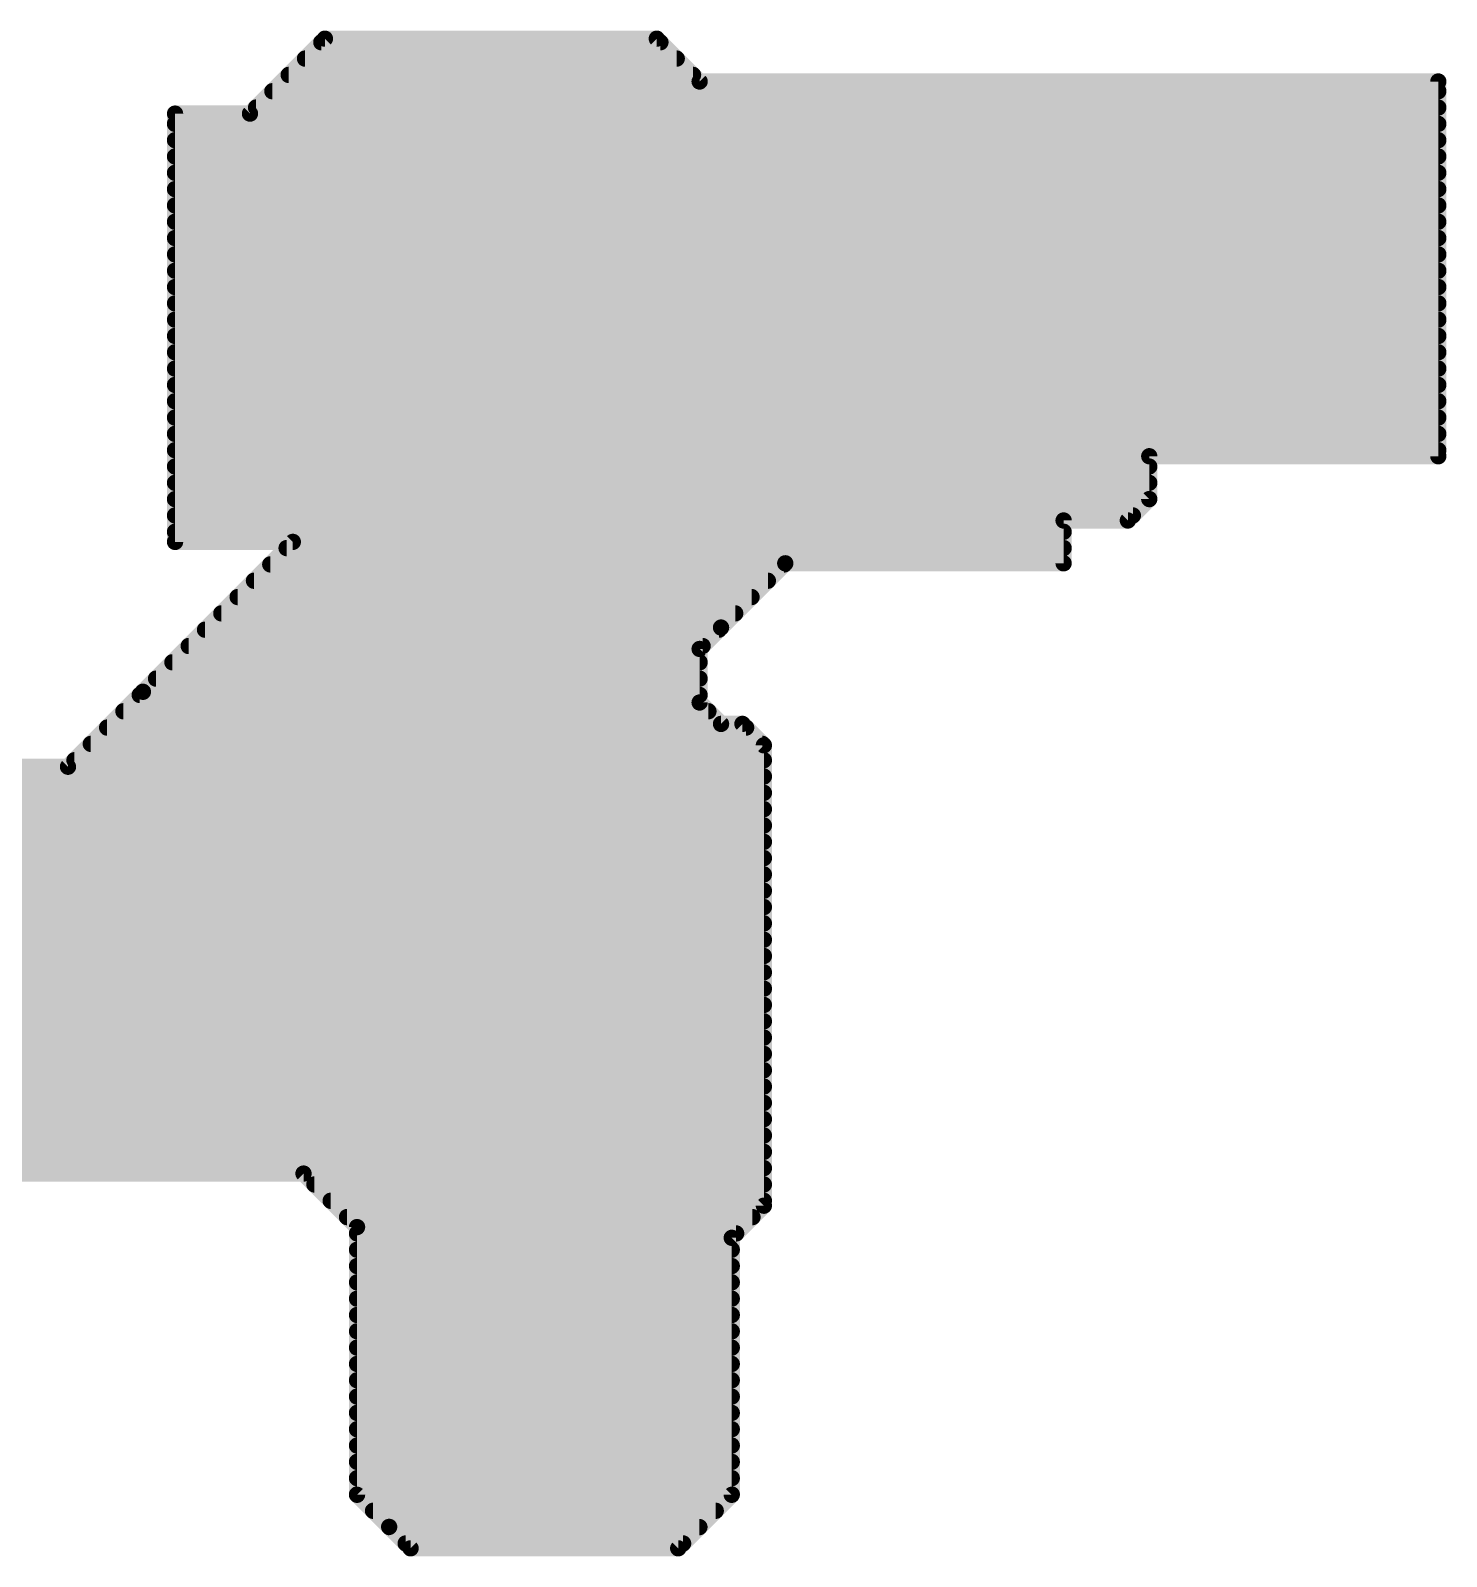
# Model space of a CAD drawing. Extents: x 0 to 99.8, y 0 to 95.2.
# Drawn here: x 60.35 to 73.58, y 21.82 to 36.08 of the extents above; entities that cross this region are included whole.
import ezdxf

# ---------------------------------------------------------------- set-up
doc = ezdxf.new("R2010")
doc.units = 0
doc.layers.add('156', color=253, linetype='CONTINUOUS')

msp = doc.modelspace()

# ---------------------------------------------------------------- linework, layer by layer
at = {"layer": '156', "const_width": 0.1524}
for points in [[(62.4, 35.3), (63.1, 36)], [(63.1, 36), (66.2, 36)], [(66.2, 36), (66.6, 35.6)], [(63.0664, 35.9664), (66.2336, 35.9664)], [(62.914, 35.814), (66.386, 35.814)], [(62.7616, 35.6616), (66.5384, 35.6616)], [(66.6, 35.6), (73.5, 35.6)], [(73.5, 35.6), (73.5, 32.1)], [(62.6092, 35.5092), (73.5, 35.5092)], [(61.7, 31.3), (61.7, 35.3)], [(61.7, 35.3), (62.4, 35.3)], [(62.4568, 35.3568), (73.5, 35.3568)], [(61.7, 35.2044), (73.5, 35.2044)], [(61.7, 35.052), (73.5, 35.052)], [(61.7, 34.8996), (73.5, 34.8996)], [(61.7, 34.7472), (73.5, 34.7472)], [(61.7, 34.5948), (73.5, 34.5948)], [(61.7, 34.4424), (73.5, 34.4424)], [(61.7, 34.29), (73.5, 34.29)], [(61.7, 34.1376), (73.5, 34.1376)], [(61.7, 33.9852), (73.5, 33.9852)], [(61.7, 33.8328), (73.5, 33.8328)], [(61.7, 33.6804), (73.5, 33.6804)], [(61.7, 33.528), (73.5, 33.528)], [(61.7, 33.3756), (73.5, 33.3756)], [(61.7, 33.2232), (73.5, 33.2232)], [(61.7, 33.0708), (73.5, 33.0708)], [(61.7, 32.9184), (73.5, 32.9184)], [(61.7, 32.766), (73.5, 32.766)], [(61.7, 32.6136), (73.5, 32.6136)], [(61.7, 32.4612), (73.5, 32.4612)], [(61.7, 32.3088), (73.5, 32.3088)], [(61.7, 32.1564), (73.5, 32.1564)], [(61.7, 32.004), (70.8, 32.004)], [(73.5, 32.1), (70.8, 32.1)], [(70.8, 32.1), (70.8, 31.7)], [(61.7, 31.8516), (70.8, 31.8516)], [(61.7, 31.6992), (70.7992, 31.6992)], [(70.8, 31.7), (70.6, 31.5)], [(61.7, 31.5468), (70.6468, 31.5468)], [(70.6, 31.5), (70, 31.5)], [(70, 31.5), (70, 31.1)], [(61.4, 29.9), (62.8, 31.3)], [(61.7, 31.3944), (70, 31.3944)], [(62.8, 31.3), (61.7, 31.3)], [(62.742, 31.242), (70, 31.242)], [(62.5896, 31.0896), (67.3896, 31.0896)], [(67.4, 31.1), (66.8, 30.5)], [(70, 31.1), (67.4, 31.1)], [(62.4372, 30.9372), (67.2372, 30.9372)], [(62.2848, 30.7848), (67.0848, 30.7848)], [(62.1324, 30.6324), (66.9324, 30.6324)], [(61.98, 30.48), (66.78, 30.48)], [(66.8, 30.5), (66.6, 30.3)], [(61.8276, 30.3276), (66.6276, 30.3276)], [(66.6, 30.3), (66.6, 29.8)], [(61.6752, 30.1752), (66.6, 30.1752)], [(61.5228, 30.0228), (66.6, 30.0228)], [(60.7, 29.2), (61.4, 29.9)], [(61.3704, 29.8704), (66.6, 29.8704)], [(61.218, 29.718), (66.682, 29.718)], [(66.6, 29.8), (66.8, 29.6)], [(66.8, 29.6), (67, 29.6)], [(67, 29.6), (67.2, 29.4)], [(61.0656, 29.5656), (67.0344, 29.5656)], [(60.9132, 29.4132), (67.1868, 29.4132)], [(67.2, 29.4), (67.2, 25.1)], [(57.2, 29.2), (60.7, 29.2)], [(60.7608, 29.2608), (67.2, 29.2608)], [(57.2, 29.1084), (67.2, 29.1084)], [(57.2, 28.956), (67.2, 28.956)], [(57.2, 28.8036), (67.2, 28.8036)], [(57.2, 28.6512), (67.2, 28.6512)], [(57.2, 28.4988), (67.2, 28.4988)], [(57.2, 28.3464), (67.2, 28.3464)], [(57.2, 28.194), (67.2, 28.194)], [(57.2, 28.0416), (67.2, 28.0416)], [(57.2, 27.8892), (67.2, 27.8892)], [(57.2, 27.7368), (67.2, 27.7368)], [(57.2, 27.5844), (67.2, 27.5844)], [(57.2, 27.432), (67.2, 27.432)], [(57.2, 27.2796), (67.2, 27.2796)], [(57.2, 27.1272), (67.2, 27.1272)], [(57.2, 26.9748), (67.2, 26.9748)], [(57.2, 26.8224), (67.2, 26.8224)], [(57.2, 26.67), (67.2, 26.67)], [(57.2, 26.5176), (67.2, 26.5176)], [(57.2, 26.3652), (67.2, 26.3652)], [(57.2, 26.2128), (67.2, 26.2128)], [(57.2, 26.0604), (67.2, 26.0604)], [(57.2, 25.908), (67.2, 25.908)], [(57.2, 25.7556), (67.2, 25.7556)], [(57.2, 25.6032), (67.2, 25.6032)], [(59.9492, 25.4508), (67.2, 25.4508)], [(62.9, 25.4), (60, 25.4)], [(63.4, 24.9), (62.9, 25.4)], [(63.0016, 25.2984), (67.2, 25.2984)], [(63.154, 25.146), (67.2, 25.146)], [(67.2, 25.1), (66.9, 24.8)], [(63.3064, 24.9936), (67.0936, 24.9936)], [(63.4, 22.4), (63.4, 24.9)], [(63.4, 24.8412), (66.9412, 24.8412)], [(66.9, 24.8), (66.9, 22.4)], [(63.4, 24.6888), (66.9, 24.6888)], [(63.4, 24.5364), (66.9, 24.5364)], [(63.4, 24.384), (66.9, 24.384)], [(63.4, 24.2316), (66.9, 24.2316)], [(63.4, 24.0792), (66.9, 24.0792)], [(63.4, 23.9268), (66.9, 23.9268)], [(63.4, 23.7744), (66.9, 23.7744)], [(63.4, 23.622), (66.9, 23.622)], [(63.4, 23.4696), (66.9, 23.4696)], [(63.4, 23.3172), (66.9, 23.3172)], [(63.4, 23.1648), (66.9, 23.1648)], [(63.4, 23.0124), (66.9, 23.0124)], [(63.4, 22.86), (66.9, 22.86)], [(63.4, 22.7076), (66.9, 22.7076)], [(63.4, 22.5552), (66.9, 22.5552)], [(63.4, 22.4028), (66.9, 22.4028)], [(63.7, 22.1), (63.4, 22.4)], [(66.9, 22.4), (66.4, 21.9)], [(63.5496, 22.2504), (66.7504, 22.2504)], [(63.9, 21.9), (63.7, 22.1)], [(63.702, 22.098), (66.598, 22.098)], [(63.8544, 21.9456), (66.4456, 21.9456)], [(66.4, 21.9), (63.9, 21.9)]]:
    msp.add_lwpolyline(points, dxfattribs=at)
at = {"layer": '156', "const_width": 0.0762}
for points in [[(63.1, 36.0381, 1), (63.1, 35.9619)], [(63.1269, 35.9731, 1), (63.0731, 36.0269)], [(66.2269, 36.0269, 1), (66.1731, 35.9731)], [(66.2, 35.9619, 1), (66.2, 36.0381)], [(63.0664, 36.0045, 1), (63.0664, 35.9283)], [(66.2336, 35.9283, 1), (66.2336, 36.0045)], [(62.914, 35.8521, 1), (62.914, 35.7759)], [(66.386, 35.7759, 1), (66.386, 35.8521)], [(62.7616, 35.6997, 1), (62.7616, 35.6235)], [(66.5384, 35.6235, 1), (66.5384, 35.6997)], [(66.6, 35.6381, 1), (66.6, 35.5619)], [(66.5731, 35.5731, 1), (66.6269, 35.6269)], [(73.5381, 35.6, 1), (73.4619, 35.6)], [(73.5, 35.5619, 1), (73.5, 35.6381)], [(62.6092, 35.5473, 1), (62.6092, 35.4711)], [(73.5, 35.4711, 1), (73.5, 35.5473)], [(61.7381, 35.3, 1), (61.6619, 35.3)], [(61.7, 35.3381, 1), (61.7, 35.2619)], [(62.3731, 35.3269, 1), (62.4269, 35.2731)], [(62.4, 35.2619, 1), (62.4, 35.3381)], [(62.4568, 35.3949, 1), (62.4568, 35.3187)], [(73.5, 35.3187, 1), (73.5, 35.3949)], [(61.7, 35.2425, 1), (61.7, 35.1663)], [(73.5, 35.1663, 1), (73.5, 35.2425)], [(61.7, 35.0901, 1), (61.7, 35.0139)], [(73.5, 35.0139, 1), (73.5, 35.0901)], [(61.7, 34.9377, 1), (61.7, 34.8615)], [(73.5, 34.8615, 1), (73.5, 34.9377)], [(61.7, 34.7853, 1), (61.7, 34.7091)], [(73.5, 34.7091, 1), (73.5, 34.7853)], [(61.7, 34.6329, 1), (61.7, 34.5567)], [(73.5, 34.5567, 1), (73.5, 34.6329)], [(61.7, 34.4805, 1), (61.7, 34.4043)], [(73.5, 34.4043, 1), (73.5, 34.4805)], [(61.7, 34.3281, 1), (61.7, 34.2519)], [(73.5, 34.2519, 1), (73.5, 34.3281)], [(61.7, 34.1757, 1), (61.7, 34.0995)], [(73.5, 34.0995, 1), (73.5, 34.1757)], [(61.7, 34.0233, 1), (61.7, 33.9471)], [(73.5, 33.9471, 1), (73.5, 34.0233)], [(61.7, 33.8709, 1), (61.7, 33.7947)], [(73.5, 33.7947, 1), (73.5, 33.8709)], [(61.7, 33.7185, 1), (61.7, 33.6423)], [(73.5, 33.6423, 1), (73.5, 33.7185)], [(61.7, 33.5661, 1), (61.7, 33.4899)], [(73.5, 33.4899, 1), (73.5, 33.5661)], [(61.7, 33.4137, 1), (61.7, 33.3375)], [(73.5, 33.3375, 1), (73.5, 33.4137)], [(61.7, 33.2613, 1), (61.7, 33.1851)], [(73.5, 33.1851, 1), (73.5, 33.2613)], [(61.7, 33.1089, 1), (61.7, 33.0327)], [(73.5, 33.0327, 1), (73.5, 33.1089)], [(61.7, 32.9565, 1), (61.7, 32.8803)], [(73.5, 32.8803, 1), (73.5, 32.9565)], [(61.7, 32.8041, 1), (61.7, 32.7279)], [(73.5, 32.7279, 1), (73.5, 32.8041)], [(61.7, 32.6517, 1), (61.7, 32.5755)], [(73.5, 32.5755, 1), (73.5, 32.6517)], [(61.7, 32.4993, 1), (61.7, 32.4231)], [(73.5, 32.4231, 1), (73.5, 32.4993)], [(61.7, 32.3469, 1), (61.7, 32.2707)], [(73.5, 32.2707, 1), (73.5, 32.3469)], [(61.7, 32.1945, 1), (61.7, 32.1183)], [(73.5, 32.1183, 1), (73.5, 32.1945)], [(61.7, 32.0421, 1), (61.7, 31.9659)], [(70.8, 32.1381, 1), (70.8, 32.0619)], [(70.8381, 32.1, 1), (70.7619, 32.1)], [(70.8, 31.9659, 1), (70.8, 32.0421)], [(73.4619, 32.1, 1), (73.5381, 32.1)], [(73.5, 32.0619, 1), (73.5, 32.1381)], [(61.7, 31.8897, 1), (61.7, 31.8135)], [(70.8, 31.8135, 1), (70.8, 31.8897)], [(61.7, 31.7373, 1), (61.7, 31.6611)], [(70.7619, 31.7, 1), (70.8381, 31.7)], [(70.8269, 31.6731, 1), (70.7731, 31.7269)], [(70.7992, 31.6611, 1), (70.7992, 31.7373)], [(61.7, 31.5849, 1), (61.7, 31.5087)], [(70, 31.5381, 1), (70, 31.4619)], [(70.0381, 31.5, 1), (69.9619, 31.5)], [(70.5731, 31.5269, 1), (70.6269, 31.4731)], [(70.6, 31.4619, 1), (70.6, 31.5381)], [(70.6468, 31.5087, 1), (70.6468, 31.5849)], [(61.7, 31.4325, 1), (61.7, 31.3563)], [(61.7, 31.3381, 1), (61.7, 31.2619)], [(62.8269, 31.2731, 1), (62.7731, 31.3269)], [(62.8, 31.2619, 1), (62.8, 31.3381)], [(70, 31.3563, 1), (70, 31.4325)], [(61.6619, 31.3, 1), (61.7381, 31.3)], [(62.742, 31.2801, 1), (62.742, 31.2039)], [(70, 31.2039, 1), (70, 31.2801)], [(62.5896, 31.1277, 1), (62.5896, 31.0515)], [(67.4, 31.1381, 1), (67.4, 31.0619)], [(67.4269, 31.0731, 1), (67.3731, 31.1269)], [(67.3896, 31.0515, 1), (67.3896, 31.1277)], [(69.9619, 31.1, 1), (70.0381, 31.1)], [(70, 31.0619, 1), (70, 31.1381)], [(62.4372, 30.9753, 1), (62.4372, 30.8991)], [(67.2372, 30.8991, 1), (67.2372, 30.9753)], [(62.2848, 30.8229, 1), (62.2848, 30.7467)], [(67.0848, 30.7467, 1), (67.0848, 30.8229)], [(62.1324, 30.6705, 1), (62.1324, 30.5943)], [(66.9324, 30.5943, 1), (66.9324, 30.6705)], [(61.98, 30.5181, 1), (61.98, 30.4419)], [(66.7731, 30.5269, 1), (66.8269, 30.4731)], [(66.8269, 30.4731, 1), (66.7731, 30.5269)], [(66.78, 30.4419, 1), (66.78, 30.5181)], [(61.8276, 30.3657, 1), (61.8276, 30.2895)], [(66.6381, 30.3, 1), (66.5619, 30.3)], [(66.5731, 30.3269, 1), (66.6269, 30.2731)], [(66.6276, 30.2895, 1), (66.6276, 30.3657)], [(61.6752, 30.2133, 1), (61.6752, 30.1371)], [(66.6, 30.1371, 1), (66.6, 30.2133)], [(61.5228, 30.0609, 1), (61.5228, 29.9847)], [(66.6, 29.9847, 1), (66.6, 30.0609)], [(61.3704, 29.9085, 1), (61.3704, 29.8323)], [(61.3731, 29.9269, 1), (61.4269, 29.8731)], [(61.4269, 29.8731, 1), (61.3731, 29.9269)], [(66.6, 29.8323, 1), (66.6, 29.9085)], [(61.218, 29.7561, 1), (61.218, 29.6799)], [(66.5619, 29.8, 1), (66.6381, 29.8)], [(66.6269, 29.8269, 1), (66.5731, 29.7731)], [(66.682, 29.6799, 1), (66.682, 29.7561)], [(66.8, 29.6381, 1), (66.8, 29.5619)], [(66.7731, 29.5731, 1), (66.8269, 29.6269)], [(67.0269, 29.6269, 1), (66.9731, 29.5731)], [(67, 29.5619, 1), (67, 29.6381)], [(61.0656, 29.6037, 1), (61.0656, 29.5275)], [(67.0344, 29.5275, 1), (67.0344, 29.6037)], [(60.9132, 29.4513, 1), (60.9132, 29.3751)], [(67.2381, 29.4, 1), (67.1619, 29.4)], [(67.1731, 29.3731, 1), (67.2269, 29.4269)], [(67.1868, 29.3751, 1), (67.1868, 29.4513)], [(60.6731, 29.2269, 1), (60.7269, 29.1731)], [(60.7, 29.1619, 1), (60.7, 29.2381)], [(60.7608, 29.2989, 1), (60.7608, 29.2227)], [(67.2, 29.2227, 1), (67.2, 29.2989)], [(67.2, 29.0703, 1), (67.2, 29.1465)], [(67.2, 28.9179, 1), (67.2, 28.9941)], [(67.2, 28.7655, 1), (67.2, 28.8417)], [(67.2, 28.6131, 1), (67.2, 28.6893)], [(67.2, 28.4607, 1), (67.2, 28.5369)], [(67.2, 28.3083, 1), (67.2, 28.3845)], [(67.2, 28.1559, 1), (67.2, 28.2321)], [(67.2, 28.0035, 1), (67.2, 28.0797)], [(67.2, 27.8511, 1), (67.2, 27.9273)], [(67.2, 27.6987, 1), (67.2, 27.7749)], [(67.2, 27.5463, 1), (67.2, 27.6225)], [(67.2, 27.3939, 1), (67.2, 27.4701)], [(67.2, 27.2415, 1), (67.2, 27.3177)], [(67.2, 27.0891, 1), (67.2, 27.1653)], [(67.2, 26.9367, 1), (67.2, 27.0129)], [(67.2, 26.7843, 1), (67.2, 26.8605)], [(67.2, 26.6319, 1), (67.2, 26.7081)], [(67.2, 26.4795, 1), (67.2, 26.5557)], [(67.2, 26.3271, 1), (67.2, 26.4033)], [(67.2, 26.1747, 1), (67.2, 26.2509)], [(67.2, 26.0223, 1), (67.2, 26.0985)], [(67.2, 25.8699, 1), (67.2, 25.9461)], [(67.2, 25.7175, 1), (67.2, 25.7937)], [(67.2, 25.5651, 1), (67.2, 25.6413)], [(67.2, 25.4127, 1), (67.2, 25.4889)], [(62.9269, 25.4269, 1), (62.8731, 25.3731)], [(62.9, 25.3619, 1), (62.9, 25.4381)], [(63.0016, 25.3365, 1), (63.0016, 25.2603)], [(67.2, 25.2603, 1), (67.2, 25.3365)], [(63.154, 25.1841, 1), (63.154, 25.1079)], [(67.1619, 25.1, 1), (67.2381, 25.1)], [(67.2269, 25.0731, 1), (67.1731, 25.1269)], [(67.2, 25.1079, 1), (67.2, 25.1841)], [(63.3064, 25.0317, 1), (63.3064, 24.9555)], [(63.4381, 24.9, 1), (63.3619, 24.9)], [(63.3731, 24.8731, 1), (63.4269, 24.9269)], [(67.0936, 24.9555, 1), (67.0936, 25.0317)], [(63.4, 24.8793, 1), (63.4, 24.8031)], [(66.9381, 24.8, 1), (66.8619, 24.8)], [(66.8731, 24.8269, 1), (66.9269, 24.7731)], [(66.9412, 24.8031, 1), (66.9412, 24.8793)], [(63.4, 24.7269, 1), (63.4, 24.6507)], [(66.9, 24.6507, 1), (66.9, 24.7269)], [(63.4, 24.5745, 1), (63.4, 24.4983)], [(66.9, 24.4983, 1), (66.9, 24.5745)], [(63.4, 24.4221, 1), (63.4, 24.3459)], [(66.9, 24.3459, 1), (66.9, 24.4221)], [(63.4, 24.2697, 1), (63.4, 24.1935)], [(66.9, 24.1935, 1), (66.9, 24.2697)], [(63.4, 24.1173, 1), (63.4, 24.0411)], [(66.9, 24.0411, 1), (66.9, 24.1173)], [(63.4, 23.9649, 1), (63.4, 23.8887)], [(66.9, 23.8887, 1), (66.9, 23.9649)], [(63.4, 23.8125, 1), (63.4, 23.7363)], [(66.9, 23.7363, 1), (66.9, 23.8125)], [(63.4, 23.6601, 1), (63.4, 23.5839)], [(66.9, 23.5839, 1), (66.9, 23.6601)], [(63.4, 23.5077, 1), (63.4, 23.4315)], [(66.9, 23.4315, 1), (66.9, 23.5077)], [(63.4, 23.3553, 1), (63.4, 23.2791)], [(66.9, 23.2791, 1), (66.9, 23.3553)], [(63.4, 23.2029, 1), (63.4, 23.1267)], [(66.9, 23.1267, 1), (66.9, 23.2029)], [(63.4, 23.0505, 1), (63.4, 22.9743)], [(66.9, 22.9743, 1), (66.9, 23.0505)], [(63.4, 22.8981, 1), (63.4, 22.8219)], [(66.9, 22.8219, 1), (66.9, 22.8981)], [(63.4, 22.7457, 1), (63.4, 22.6695)], [(66.9, 22.6695, 1), (66.9, 22.7457)], [(63.4, 22.5933, 1), (63.4, 22.5171)], [(66.9, 22.5171, 1), (66.9, 22.5933)], [(63.4, 22.4409, 1), (63.4, 22.3647)], [(63.3619, 22.4, 1), (63.4381, 22.4)], [(63.4269, 22.4269, 1), (63.3731, 22.3731)], [(66.8619, 22.4, 1), (66.9381, 22.4)], [(66.9269, 22.3731, 1), (66.8731, 22.4269)], [(66.9, 22.3647, 1), (66.9, 22.4409)], [(63.5496, 22.2885, 1), (63.5496, 22.2123)], [(66.7504, 22.2123, 1), (66.7504, 22.2885)], [(63.7269, 22.1269, 1), (63.6731, 22.0731)], [(63.702, 22.1361, 1), (63.702, 22.0599)], [(63.6731, 22.0731, 1), (63.7269, 22.1269)], [(66.598, 22.0599, 1), (66.598, 22.1361)], [(63.8544, 21.9837, 1), (63.8544, 21.9075)], [(63.9, 21.9381, 1), (63.9, 21.8619)], [(63.8731, 21.8731, 1), (63.9269, 21.9269)], [(66.3731, 21.9269, 1), (66.4269, 21.8731)], [(66.4, 21.8619, 1), (66.4, 21.9381)], [(66.4456, 21.9075, 1), (66.4456, 21.9837)]]:
    msp.add_lwpolyline(points, format="xyb", dxfattribs=at)

doc.saveas('drawing.dxf')
